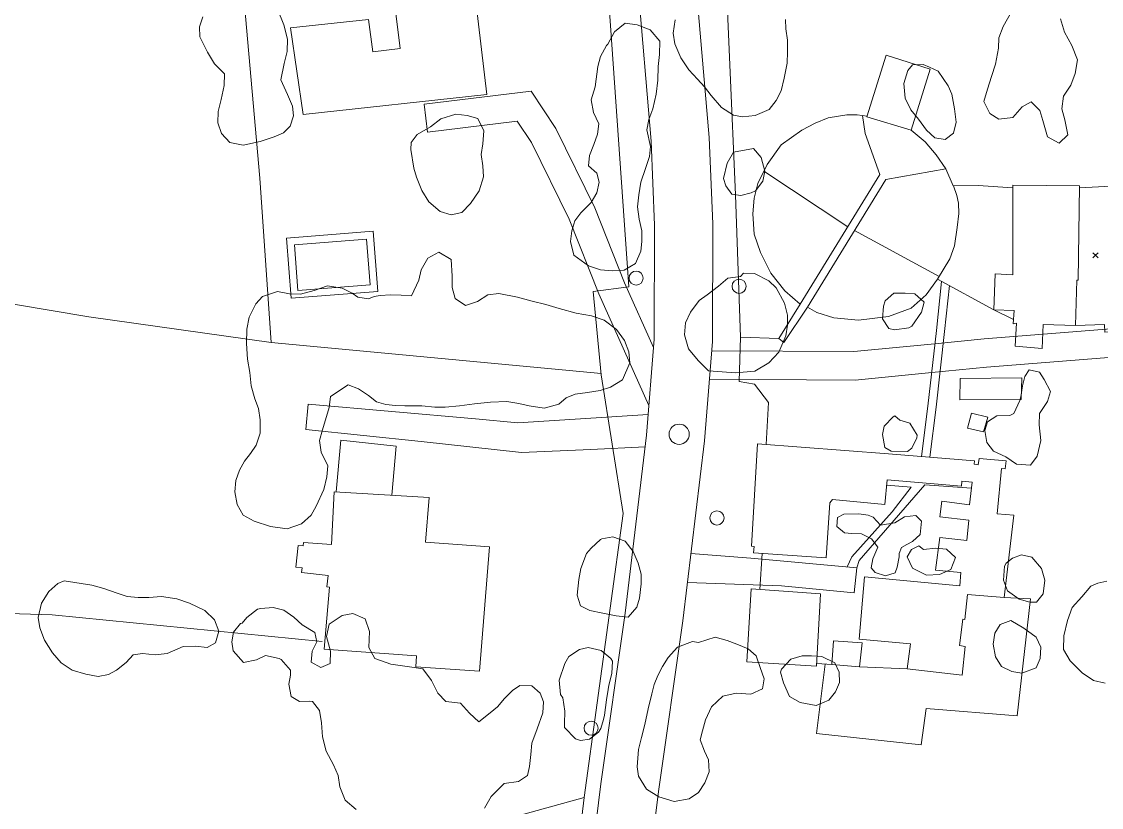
# Model space of a CAD drawing. Header units: metres. Extents: x 4652992 to 4879070, y 2074171 to 2309877.
# Drawn here: x 4654209.6 to 4654327.2, y 2309707.2 to 2309792.8 of the extents above; entities that cross this region are included whole.
import ezdxf

# ---------------------------------------------------------------- set-up
doc = ezdxf.new("R2010")
doc.units = ezdxf.units.M
doc.header["$MEASUREMENT"] = 0
doc.linetypes.add('DGN Style 2', pattern=[66.27138, 39.762828, -26.508552])
for name, color, linetype, lineweight in [('Level 16', 2, 'Continuous', 0), ('Level 18', 5, 'Continuous', 0), ('Level 27', 30, 'Continuous', 0), ('Level 30', 5, 'Continuous', 0), ('Level 31', 38, 'Continuous', 0), ('Level 35', 4, 'Continuous', 0), ('Level 37', 3, 'Continuous', 0), ('Level 40', 1, 'Continuous', 0), ('Level 45', 9, 'Continuous', 0), ('Level 49', 1, 'Continuous', 0), ('Level 53', 5, 'Continuous', 0), ('Level 54', 30, 'DGN Style 2', 0), ('Level 61', 4, 'Continuous', 0), ('Level 62', 4, 'Continuous', 0), ('Level 63', 3, 'Continuous', 0)]:
    doc.layers.add(name, color=color, linetype=linetype, lineweight=lineweight)

# ---------------------------------------------------------------- blocks, each defined once
blk = doc.blocks.new('AL_1')
at = {"layer": 'Level 45'}
blk.add_circle((0.000021, 0.000013, 0.00003), 1.100002, dxfattribs=at)
blk = doc.blocks.new('POSTE_1')
at = {"layer": 'Level 61'}
blk.add_circle((-0.000047, -0.000019, -0.000024), 0.770001, dxfattribs=at)
blk = doc.blocks.new('COTA_3')
at = {"layer": 'Level 63', "ltscale": 0.2}
for p, q in [((-1.408562, 1.419507, 0.00004), (-0.000105, -0.000015, 0.00004)), ((1.419417, 1.408442, 0.00004), (-0.000105, -0.000015, 0.00004)), ((-0.000105, -0.000015, 0.00004), (-1.419627, -1.408472, 0.00004)), ((-0.000105, -0.000015, 0.00004), (1.408352, -1.419537, 0.00004))]:
    blk.add_line(p, q, dxfattribs=at)

msp = doc.modelspace()

# ---------------------------------------------------------------- linework, layer by layer
at = {"layer": 'Level 16'}
msp.add_3dface([(4654247.169591, 2309769.140982, 1285.730992), (4654239.323612, 2309768.517251, 1285.549742), (4654239.719236, 2309763.540654, 1285.549742), (4654247.565214, 2309764.164384, 1285.730992)], dxfattribs=at)
at = {"layer": 'Level 18', "color": 30}
for points in [[(4654248.747179, 2309497.729801, 1298.58027), (4654252.312934, 2309526.993316, 1297.08027), (4654255.050921, 2309547.768896, 1295.94277), (4654257.359457, 2309568.335633, 1294.81777), (4654259.319268, 2309586.621324, 1293.89277), (4654261.781894, 2309606.542098, 1292.75527), (4654265.325626, 2309637.198273, 1291.60527), (4654267.609542, 2309660.285324, 1290.70527), (4654270.089372, 2309688.466353, 1289.43027), (4654272.70003, 2309709.765513, 1288.23027), (4654275.348258, 2309728.367687, 1287.29277), (4654277.679678, 2309747.772723, 1286.46777), (4654278.521674, 2309758.250958, 1286.03027), (4654278.554386, 2309770.668485, 1285.54277), (4654278.187018, 2309779.8066, 1285.19277), (4654276.687475, 2309797.35228, 1284.29277), (4654275.249677, 2309811.385713, 1283.71777), (4654273.154491, 2309831.596675, 1282.76777), (4654271.825015, 2309847.307548, 1282.13027), (4654270.002215, 2309862.103361, 1281.34277), (4654268.705356, 2309874.135443, 1280.724344)], [(4654253.873245, 2309496.913188, 1298.551457), (4654256.063503, 2309516.422888, 1297.572194), (4654257.668924, 2309519.313615, 1297.406283), (4654258.596485, 2309526.19646, 1297.070236), (4654261.338392, 2309547.001787, 1295.932736), (4654263.6555, 2309567.644887, 1294.807736), (4654265.611525, 2309585.895251, 1293.882736), (4654268.07092, 2309605.789889, 1292.745236), (4654271.623522, 2309636.5228, 1291.595236), (4654273.915954, 2309659.695935, 1290.695236), (4654276.389299, 2309687.80327, 1289.420236), (4654278.979289, 2309708.933804, 1288.220236), (4654281.628584, 2309727.543475, 1287.282736), (4654283.983136, 2309747.141043, 1286.457736), (4654284.854806, 2309757.988557, 1286.020236), (4654284.888522, 2309770.787409, 1285.532736), (4654284.509972, 2309780.20369, 1285.182736), (4654282.993728, 2309797.944774, 1284.282736), (4654281.550108, 2309812.035039, 1283.707736), (4654279.460695, 2309832.19031, 1282.757736), (4654278.126069, 2309847.962045, 1282.120236), (4654276.29438, 2309862.830002, 1281.332736), (4654275.088501, 2309874.017997, 1280.75613)]]:
    msp.add_polyline3d(points, dxfattribs=at)
at = {"layer": 'Level 27'}
msp.add_3dface([(4654247.894509, 2309769.991111, 1285.727953), (4654238.473483, 2309769.24217, 1285.546703), (4654238.994318, 2309762.690524, 1285.546703), (4654248.415344, 2309763.439466, 1285.727953)], dxfattribs=at)
at = {"layer": 'Level 30', "color": 1}
for points in [[(4654260.305321, 2309784.912554, 1287.293492), (4654240.273662, 2309782.707497, 1287.412242), (4654238.916168, 2309792.157703, 1287.449742), (4654247.413882, 2309793.06967, 1287.374742), (4654247.866207, 2309789.549564, 1287.299742), (4654250.85519, 2309789.927156, 1287.299742), (4654249.04315, 2309804.574399, 1287.330992), (4654251.386962, 2309804.820793, 1287.324742), (4654251.421857, 2309804.404535, 1287.324742), (4654257.891102, 2309805.168636, 1287.274742), (4654260.305321, 2309784.912554, 1287.293492)], [(4654324.400749, 2309759.732361, 1287.459324), (4654324.536014, 2309764.668594, 1286.996824), (4654324.709337, 2309764.653982, 1286.996824), (4654324.846606, 2309774.930276, 1287.415574), (4654317.581844, 2309775.022415, 1287.359324), (4654317.575416, 2309765.260126, 1287.253074), (4654315.65119, 2309765.351394, 1286.971824), (4654315.496698, 2309761.440839, 1287.015574), (4654317.729542, 2309761.344839, 1287.228074), (4654317.61851, 2309759.923358, 1287.228074), (4654317.976054, 2309759.994912, 1290.128074), (4654317.831788, 2309757.457575, 1290.134324), (4654320.785338, 2309757.236961, 1290.321824), (4654320.902187, 2309759.840465, 1288.003074), (4654324.400749, 2309759.732361, 1287.459324)], [(4654312.047808, 2309721.630522, 1291.149949), (4654306.08866, 2309722.297023, 1290.993699), (4654306.446195, 2309725.026937, 1290.087449), (4654300.848277, 2309725.5573, 1289.881199), (4654301.428243, 2309732.329837, 1289.862449), (4654311.790209, 2309731.364083, 1289.546824), (4654311.933476, 2309732.793751, 1289.178074), (4654309.148791, 2309733.061205, 1288.924949), (4654309.615318, 2309736.630505, 1288.762449), (4654312.561592, 2309736.292607, 1289.518699), (4654312.803837, 2309738.517523, 1288.662449), (4654309.614257, 2309738.887791, 1288.615574), (4654309.835081, 2309740.565825, 1288.618699), (4654312.872267, 2309740.175364, 1289.121824), (4654313.150393, 2309742.656581, 1288.946824), (4654312.04047, 2309742.77725, 1288.762449), (4654311.973853, 2309742.226224, 1288.768699), (4654303.879199, 2309742.902482, 1288.893699), (4654303.634655, 2309740.204726, 1289.087449), (4654297.929965, 2309740.758662, 1288.899949), (4654297.647948, 2309740.40252, 1288.993699), (4654297.252888, 2309734.392642, 1289.112449), (4654289.343572, 2309734.96239, 1289.424949), (4654289.413996, 2309735.644902, 1289.421824), (4654289.106326, 2309735.679081, 1289.424949), (4654289.763564, 2309746.834109, 1289.512449), (4654304.046114, 2309745.729549, 1289.349949), (4654313.416696, 2309744.977686, 1289.268699), (4654313.371656, 2309744.598269, 1289.268699), (4654313.789871, 2309744.535901, 1289.265574), (4654313.898635, 2309745.223592, 1289.259324), (4654316.841282, 2309744.989749, 1288.637449), (4654316.74876, 2309744.105352, 1288.637449), (4654316.340485, 2309744.150384, 1288.637449), (4654315.870209, 2309739.206395, 1288.968699), (4654317.700715, 2309739.049756, 1288.724949), (4654316.643465, 2309730.092109, 1288.724949), (4654312.646171, 2309730.417131, 1290.093699), (4654312.34672, 2309727.682408, 1290.571824), (4654312.136339, 2309727.721311, 1290.571824), (4654311.755064, 2309724.838187, 1290.921824), (4654312.396786, 2309724.762941, 1290.921824), (4654312.047808, 2309721.630522, 1291.149949)], [(4654260.576902, 2309735.603333, 1292.037074), (4654259.504597, 2309722.070093, 1291.718324), (4654252.557362, 2309722.533376, 1291.862074), (4654252.644749, 2309723.744879, 1291.774574), (4654242.563288, 2309724.448781, 1291.393324), (4654243.164892, 2309731.213408, 1292.162074), (4654242.877289, 2309731.23529, 1292.162074), (4654243.005884, 2309732.494869, 1290.455824), (4654240.1096, 2309732.807001, 1289.921449), (4654240.176967, 2309733.333208, 1289.821449), (4654239.491632, 2309733.405042, 1289.821449), (4654239.753321, 2309735.73948, 1289.790199), (4654240.294091, 2309735.704484, 1289.808949), (4654240.328147, 2309736.070293, 1289.808949), (4654243.369488, 2309735.868321, 1292.633949), (4654243.649413, 2309741.612889, 1292.215199), (4654254.012259, 2309740.989247, 1291.877699), (4654253.597301, 2309736.103623, 1292.340199), (4654260.576902, 2309735.603333, 1292.037074)]]:
    msp.add_polyline3d(points, dxfattribs=at)
for points in [[(4654301.668015, 2309782.455962, 1286.634324), (4654303.780066, 2309789.199741, 1286.428074), (4654308.594655, 2309787.645987, 1286.453074), (4654306.497002, 2309781.01695, 1286.465574)], [(4654296.619305, 2309730.479625, 1289.728074), (4654296.203977, 2309722.600832, 1289.753074), (4654288.593667, 2309723.081897, 1289.753074), (4654289.085324, 2309731.029629, 1289.778074)]]:
    msp.add_3dface(points, dxfattribs=at)
at = {"layer": 'Level 31'}
for points in [[(4654314.399076, 2309748.139151, 1288.228074), (4654312.636217, 2309748.536901, 1288.212449), (4654313.070079, 2309750.184337, 1288.228074), (4654314.844987, 2309749.746588, 1288.278074)], [(4654300.862018, 2309722.542272, 1289.574949), (4654297.864241, 2309722.776004, 1289.549949), (4654298.048688, 2309725.350669, 1289.424949), (4654301.174482, 2309725.157955, 1289.349949)]]:
    msp.add_3dface(points, dxfattribs=at)
at = {"layer": 'Level 35'}
for p, q in [((4654290.289204, 2309734.894272, 1288.61755), (4654290.011646, 2309730.962004, 1288.83005)), ((4654297.864241, 2309722.776004, 1289.4738), (4654296.220076, 2309722.90622, 1289.4738)), ((4654300.862018, 2309722.542272, 1289.68005), (4654306.08866, 2309722.297023, 1289.68005))]:
    msp.add_line(p, q, dxfattribs=at)
for points in [[(4654290.697903, 2309746.761851, 1289.501818), (4654290.980756, 2309751.348229, 1288.539318), (4654289.427079, 2309753.336473, 1288.276818), (4654287.789808, 2309753.606466, 1288.276818), (4654287.902137, 2309758.437081, 1288.001818), (4654292.098727, 2309758.293376, 1287.696824)], [(4654249.952942, 2309741.233539, 1290.615539), (4654250.421597, 2309746.561321, 1290.428039), (4654244.374316, 2309747.219254, 1290.453039), (4654243.867391, 2309741.599771, 1290.453039)]]:
    msp.add_polyline3d(points, dxfattribs=at)
msp.add_3dface([(4654318.490791, 2309751.676789, 1286.851796), (4654311.794275, 2309751.624085, 1286.239296), (4654311.84016, 2309753.949328, 1286.239296), (4654318.557599, 2309754.026279, 1286.801796)], dxfattribs=at)
at = {"layer": 'Level 37'}
for p, q in [((4654236.803484, 2309757.867796, 1287.230824), (4654272.729996, 2309754.480019, 1288.815539)), ((4654266.535948, 2309670.830234, 1293.289797), (4654270.873115, 2309708.286983, 1290.218323))]:
    msp.add_line(p, q, dxfattribs=at)
for points in [[(4654287.902137, 2309758.437081, 1288.001818), (4654287.378532, 2309773.960277, 1287.164318), (4654286.134196, 2309802.317365, 1286.339318), (4654282.436715, 2309833.105626, 1285.239318), (4654277.869067, 2309873.966836, 1282.842021)], [(4654258.944124, 2309704.993237, 1291.155824), (4654270.873115, 2309708.286983, 1290.218324), (4654275.122079, 2309739.25478, 1289.205824), (4654272.743812, 2309754.335285, 1288.818324), (4654271.875707, 2309763.429818, 1288.643324), (4654275.742862, 2309763.947633, 1288.643324), (4654272.329287, 2309812.620356, 1286.893324), (4654234.172994, 2309808.757491, 1284.655824), (4654232.819375, 2309807.028967, 1284.555824), (4654235.55806, 2309775.784275, 1286.880824), (4654236.803484, 2309757.867796, 1287.230824), (4654216.936162, 2309760.685543, 1283.630824), (4654200.27536, 2309763.455413, 1279.480824)], [(4654297.135479, 2309722.833721, 1289.163801), (4654296.207013, 2309715.252651, 1289.126301), (4654307.605869, 2309714.028473, 1289.388801), (4654308.1423, 2309717.989361, 1289.088801), (4654318.063101, 2309717.200755, 1289.126301), (4654319.503255, 2309729.922448, 1288.313801), (4654316.643465, 2309730.092109, 1288.301301)], [(4654192.810877, 2309728.796231, 1282.905824), (4654212.938201, 2309728.18958, 1286.405824), (4654242.35303, 2309725.275879, 1289.930824)]]:
    msp.add_polyline3d(points, dxfattribs=at)
at = {"layer": 'Level 40', "color": 3}
for points in [[(4654229.367511, 2309793.355415, 1287.017794), (4654228.975381, 2309792.271642, 1287.130294), (4654229.027149, 2309791.193021, 1287.192794), (4654229.874489, 2309789.526731, 1287.205294), (4654230.61218, 2309788.243549, 1287.205294), (4654231.697366, 2309787.167678, 1287.242794), (4654231.665164, 2309785.873715, 1287.455294), (4654231.340903, 2309784.358303, 1287.617794), (4654231.038144, 2309783.044569, 1287.805294), (4654230.992287, 2309781.81328, 1288.017794), (4654231.376673, 2309780.649814, 1288.242794), (4654232.309613, 2309779.671967, 1288.505294), (4654233.765019, 2309779.359913, 1288.680294), (4654235.583614, 2309779.783874, 1288.817794), (4654237.125028, 2309780.278538, 1288.880294), (4654238.153045, 2309780.72659, 1288.892794), (4654238.869946, 2309781.461165, 1288.892794), (4654239.213671, 2309782.586879, 1288.892794), (4654239.120122, 2309783.616969, 1288.805294), (4654238.590521, 2309784.906261, 1288.630294), (4654237.867709, 2309786.481596, 1288.392794), (4654238.206848, 2309788.289163, 1287.980294), (4654238.537325, 2309789.595826, 1287.705294), (4654238.576558, 2309790.91759, 1287.517794), (4654238.17974, 2309792.498556, 1287.355294), (4654237.492085, 2309794.212898, 1287.155294)], [(4654322.78785, 2309793.131854, 1286.107011), (4654323.221217, 2309791.67803, 1286.207011), (4654324.011051, 2309790.222755, 1286.394511), (4654324.625641, 2309788.662972, 1286.469511), (4654324.373996, 2309787.204923, 1286.569511), (4654323.899528, 2309785.923152, 1286.569511), (4654323.089964, 2309784.726922, 1286.569511), (4654322.915542, 2309783.338707, 1286.594511), (4654323.231232, 2309782.123865, 1286.657011), (4654323.558878, 2309780.488088, 1286.732011), (4654322.617963, 2309779.594029, 1286.719511), (4654321.363076, 2309780.272559, 1286.632011), (4654320.84053, 2309782.077484, 1286.582011), (4654320.517143, 2309783.145047, 1286.557011), (4654319.571145, 2309784.102909, 1286.407011), (4654318.596899, 2309783.545695, 1286.294511), (4654317.591864, 2309782.399365, 1286.507011), (4654316.060273, 2309782.223219, 1286.669511), (4654315.084632, 2309782.830463, 1286.682011), (4654314.433847, 2309784.130847, 1286.694511), (4654314.810866, 2309785.497193, 1286.682011), (4654315.243734, 2309786.849282, 1286.657011), (4654315.676602, 2309788.20137, 1286.582011), (4654316.027415, 2309789.932591, 1286.407011), (4654316.04682, 2309791.061891, 1286.407011), (4654316.542089, 2309792.308504, 1286.407011), (4654317.472766, 2309793.981245, 1286.407011)], [(4654272.088982, 2309785.741044, 1289.605294), (4654271.668482, 2309784.315095, 1289.692794), (4654271.904673, 2309782.928056, 1289.705294), (4654272.473204, 2309781.692133, 1289.717794), (4654272.337323, 2309780.576894, 1289.717794), (4654271.959453, 2309779.434917, 1289.705294), (4654271.484691, 2309778.258683, 1289.705294), (4654271.369401, 2309777.108708, 1289.742794), (4654272.285288, 2309776.314916, 1289.905294), (4654272.536977, 2309775.336707, 1289.967794), (4654272.27659, 2309774.194253, 1289.980294), (4654271.650189, 2309773.115661, 1289.992794), (4654270.519219, 2309772.018332, 1290.042794), (4654269.886761, 2309771.147677, 1290.117794), (4654269.550554, 2309770.054044, 1290.267794), (4654269.400624, 2309768.883419, 1290.405294), (4654269.760839, 2309767.40578, 1290.542794), (4654271.373147, 2309766.227982, 1290.755294), (4654272.677571, 2309765.80685, 1290.880294), (4654273.969396, 2309765.683776, 1290.942794), (4654275.248138, 2309765.740946, 1290.955294), (4654276.467526, 2309766.491396, 1290.880294), (4654277.067279, 2309767.812659, 1290.605294), (4654277.18911, 2309768.872513, 1290.442794), (4654277.166328, 2309770.057702, 1290.317794), (4654276.895015, 2309771.306276, 1290.180294), (4654276.707029, 2309772.651536, 1290.042794), (4654276.836852, 2309773.974712, 1289.917794), (4654277.063567, 2309775.332146, 1289.792794), (4654277.587984, 2309776.820045, 1289.655294), (4654278.015025, 2309778.155872, 1289.530294), (4654278.109242, 2309779.222769, 1289.530294), (4654277.722863, 2309781.060894, 1289.530294), (4654277.920997, 2309782.189741, 1289.617794), (4654278.36112, 2309783.345325, 1289.680294), (4654278.733899, 2309784.930867, 1289.830294), (4654278.912892, 2309786.447893, 1289.917794), (4654278.967379, 2309787.937705, 1289.955294), (4654279.097202, 2309789.260881, 1290.005294), (4654279.144664, 2309790.723, 1289.842794), (4654278.071563, 2309791.940185, 1289.680294), (4654276.65014, 2309792.47961, 1289.505294), (4654275.372365, 2309792.65807, 1289.380294), (4654274.193673, 2309791.720334, 1289.367794), (4654273.469414, 2309790.371856, 1289.567794), (4654273.316809, 2309790.233869, 1289.605294), (4654272.662311, 2309789.044506, 1289.667794), (4654272.381333, 2309787.936787, 1289.530294), (4654272.088982, 2309785.741044, 1289.605294)], [(4654292.83746, 2309793.084059, 1291.782011), (4654292.847063, 2309792.07141, 1291.782011), (4654293.036498, 2309790.834554, 1291.857011), (4654293.03802, 2309789.556564, 1291.932011), (4654292.991049, 2309788.320672, 1291.932011), (4654292.692014, 2309786.67378, 1291.932011), (4654292.345494, 2309785.306422, 1291.932011), (4654291.784792, 2309784.261179, 1291.932011), (4654291.029611, 2309783.265614, 1291.844511), (4654289.504086, 2309782.615381, 1291.544511), (4654288.133637, 2309782.460346, 1291.282011), (4654287.147095, 2309782.652922, 1291.157011), (4654285.850391, 2309783.489246, 1291.082011), (4654284.729474, 2309784.785766, 1290.944511), (4654283.989437, 2309785.717591, 1290.957011), (4654283.228183, 2309786.5657, 1290.969511), (4654282.272955, 2309787.582204, 1290.969511), (4654281.423299, 2309788.898569, 1290.944511), (4654280.776204, 2309790.430598, 1290.844511), (4654280.593336, 2309791.57664, 1290.769511), (4654280.815086, 2309793.035293, 1290.619511)], [(4654308.515931, 2309787.874607, 1287.582011), (4654309.464463, 2309787.425348, 1287.569511), (4654310.539574, 2309785.84816, 1287.544511), (4654310.923827, 2309784.921003, 1287.494511), (4654311.22867, 2309783.333032, 1287.494511), (4654311.395452, 2309781.898729, 1287.457011), (4654311.112156, 2309780.668078, 1287.457011), (4654310.199965, 2309779.982815, 1287.457011), (4654309.097579, 2309780.175205, 1287.457011), (4654308.185494, 2309781.00012, 1287.482011), (4654307.309855, 2309782.200691, 1287.494511), (4654306.48204, 2309783.241003, 1287.569511), (4654305.856456, 2309784.496231, 1287.607011), (4654305.704363, 2309786.104458, 1287.619511), (4654306.155098, 2309787.529289, 1287.594511), (4654306.636761, 2309788.14671, 1287.544511), (4654307.823419, 2309788.169718, 1287.382011), (4654308.515931, 2309787.874607, 1287.582011)], [(4654252.345734, 2309776.856283, 1287.880294), (4654252.63331, 2309775.895569, 1287.892794), (4654253.203219, 2309774.419168, 1287.917794), (4654253.961398, 2309773.22013, 1287.967794), (4654255.191526, 2309772.137375, 1288.017794), (4654256.39664, 2309771.770904, 1288.117794), (4654257.583329, 2309772.030297, 1288.192794), (4654258.509253, 2309773.006932, 1288.217794), (4654259.450603, 2309774.393744, 1288.217794), (4654259.927941, 2309775.928462, 1288.217794), (4654259.849304, 2309777.131688, 1288.192794), (4654259.659832, 2309778.363178, 1288.130294), (4654259.865324, 2309779.523529, 1288.067794), (4654259.960878, 2309780.948549, 1288.030294), (4654259.293315, 2309782.272377, 1287.930294), (4654258.143619, 2309782.624717, 1287.880294), (4654256.909898, 2309782.761848, 1287.880294), (4654255.278519, 2309782.260903, 1287.867794), (4654254.165672, 2309781.361513, 1287.830294), (4654252.68557, 2309780.526198, 1287.780294), (4654252.058303, 2309779.680458, 1287.742794), (4654252.006781, 2309778.894954, 1287.692794), (4654252.345734, 2309776.856283, 1287.880294)], [(4654289.321984, 2309779.001542, 1288.307011), (4654290.167773, 2309778.048982, 1288.344511), (4654290.582811, 2309776.557799, 1288.344511), (4654290.36386, 2309775.464085, 1288.357011), (4654289.564605, 2309774.400444, 1288.257011), (4654289.066107, 2309774.173852, 1288.232011), (4654287.938607, 2309773.901325, 1288.219511), (4654286.971775, 2309774.02996, 1288.194511), (4654286.31925, 2309774.93324, 1288.194511), (4654286.080862, 2309775.730915, 1288.194511), (4654286.482083, 2309777.426613, 1288.219511), (4654287.164382, 2309778.608504, 1288.232011), (4654289.321984, 2309779.001542, 1288.307011)], [(4654248.6791, 2309763.011862, 1290.430294), (4654249.784334, 2309763.083528, 1290.467794), (4654250.971908, 2309763.016381, 1290.492794), (4654252.076691, 2309762.970343, 1290.555294), (4654252.891225, 2309764.677235, 1290.217794), (4654253.144103, 2309765.790956, 1289.942794), (4654253.874044, 2309767.048138, 1289.467794), (4654255.043736, 2309767.721922, 1289.155294), (4654256.401201, 2309766.933997, 1289.030294), (4654256.525418, 2309765.105578, 1289.117794), (4654256.506889, 2309763.873197, 1289.330294), (4654256.847573, 2309762.66705, 1289.455294), (4654257.949653, 2309761.914784, 1289.492794), (4654259.263441, 2309762.345645, 1289.517794), (4654260.384951, 2309763.061168, 1289.580294), (4654261.594011, 2309763.194727, 1289.680294), (4654263.643656, 2309762.81942, 1289.830294), (4654265.209676, 2309762.39069, 1289.892794), (4654266.727514, 2309762.003699, 1289.892794), (4654268.176134, 2309761.575446, 1290.242794), (4654270.018125, 2309761.076354, 1290.517794), (4654271.674398, 2309760.771886, 1290.730294), (4654273.081397, 2309760.295335, 1290.917794), (4654274.410365, 2309759.279037, 1291.092794), (4654275.282855, 2309758.084574, 1291.155294), (4654275.768536, 2309756.870913, 1291.155294), (4654275.874419, 2309755.665721, 1291.167794), (4654275.08002, 2309753.806421, 1291.192794), (4654273.757869, 2309752.994779, 1291.192794), (4654272.644722, 2309752.660036, 1291.192794), (4654271.23502, 2309752.430359, 1291.192794), (4654269.894536, 2309752.241944, 1291.205294), (4654268.912363, 2309751.844353, 1291.205294), (4654268.122469, 2309751.162099, 1291.167794), (4654266.539271, 2309750.711563, 1291.080294), (4654264.896571, 2309750.95366, 1290.842794), (4654263.785677, 2309751.207441, 1290.780294), (4654262.460568, 2309751.427473, 1290.780294), (4654260.685543, 2309751.379304, 1290.717794), (4654258.958249, 2309751.171691, 1290.592794), (4654257.293162, 2309750.977672, 1290.530294), (4654255.759498, 2309750.83851, 1290.492794), (4654254.613095, 2309750.836251, 1290.492794), (4654253.204744, 2309750.959688, 1290.505294), (4654251.353939, 2309750.960294, 1290.542794), (4654250.338959, 2309751.012892, 1290.542794), (4654249.303394, 2309751.100192, 1290.542794), (4654248.26873, 2309751.422902, 1290.530294), (4654247.415023, 2309752.111843, 1290.492794), (4654246.305931, 2309752.836442, 1290.417794), (4654245.174902, 2309753.242631, 1290.280294), (4654243.27096, 2309751.990226, 1290.230294), (4654243.114447, 2309750.793026, 1290.330294), (4654242.380001, 2309748.358797, 1290.467794), (4654242.057905, 2309747.203814, 1290.567794), (4654242.260153, 2309745.915143, 1290.742794), (4654242.972721, 2309744.43745, 1290.955294), (4654242.843804, 2309743.233214, 1291.080294), (4654242.548405, 2309741.835786, 1291.167794), (4654241.712835, 2309740.045892, 1291.167794), (4654241.142816, 2309739.07194, 1291.167794), (4654240.110208, 2309738.127565, 1291.167794), (4654238.554158, 2309737.552288, 1291.167794), (4654236.738863, 2309737.808934, 1291.042794), (4654234.952517, 2309738.411659, 1290.930294), (4654233.739598, 2309739.074366, 1290.830294), (4654233.087884, 2309740.212539, 1290.767794), (4654232.823881, 2309741.60532, 1290.680294), (4654232.932212, 2309742.84426, 1290.605294), (4654233.3371, 2309743.978134, 1290.542794), (4654233.907119, 2309744.952086, 1290.467794), (4654234.559478, 2309745.787226, 1290.392794), (4654235.170668, 2309746.691771, 1290.280294), (4654235.617626, 2309747.991648, 1290.067794), (4654235.602447, 2309749.438808, 1289.917794), (4654235.420784, 2309750.692775, 1289.742794), (4654235.010432, 2309751.739956, 1289.592794), (4654234.629028, 2309753.133214, 1289.542794), (4654234.475864, 2309754.615555, 1289.542794), (4654234.225884, 2309756.06367, 1289.542794), (4654234.101217, 2309757.774383, 1289.542794), (4654234.141682, 2309759.325175, 1289.530294), (4654234.416047, 2309760.639602, 1289.517794), (4654235.132865, 2309762.07686, 1289.517794), (4654235.868016, 2309762.89089, 1289.542794), (4654237.499845, 2309763.417392, 1289.817794), (4654238.790346, 2309763.176728, 1290.230294), (4654239.984932, 2309763.137248, 1290.580294), (4654241.498911, 2309763.546523, 1291.005294), (4654242.944123, 2309764.03224, 1291.117794), (4654244.524617, 2309763.776549, 1290.942794), (4654245.620587, 2309763.232024, 1290.742794), (4654246.247406, 2309762.807115, 1290.755294), (4654247.406933, 2309762.629299, 1290.780294), (4654248.001846, 2309762.889987, 1290.767794), (4654248.6791, 2309763.011862, 1290.430294)], [(4654288.254229, 2309765.420317, 1289.582011), (4654289.456505, 2309765.408498, 1289.644511), (4654290.987026, 2309764.605564, 1289.932011), (4654291.785138, 2309763.812539, 1290.094511), (4654292.71772, 2309762.159909, 1290.419511), (4654293.029862, 2309760.842342, 1290.669511), (4654293.052874, 2309759.775355, 1290.832011), (4654292.840442, 2309758.591553, 1291.007011), (4654292.100371, 2309756.834883, 1291.169511), (4654291.010453, 2309755.668506, 1291.194511), (4654289.48633, 2309754.760227, 1291.182011), (4654287.377938, 2309754.56097, 1291.157011), (4654285.934209, 2309754.663834, 1291.157011), (4654284.435262, 2309754.780779, 1291.157011), (4654283.313892, 2309755.921514, 1291.119511), (4654282.248251, 2309757.16594, 1291.032011), (4654281.819664, 2309758.719528, 1290.869511), (4654281.91514, 2309760.021581, 1290.694511), (4654282.472942, 2309761.176267, 1290.457011), (4654283.418295, 2309762.467934, 1290.194511), (4654284.305364, 2309763.06705, 1290.094511), (4654285.518756, 2309764.025088, 1289.994511), (4654286.531344, 2309764.886953, 1289.869511), (4654287.927906, 2309765.061395, 1289.769511), (4654288.254229, 2309765.420317, 1289.582011)], [(4654305.853809, 2309763.245739, 1287.469511), (4654306.900321, 2309763.185876, 1287.532011), (4654307.935973, 2309762.27114, 1287.582011), (4654307.625877, 2309761.167264, 1287.582011), (4654306.592942, 2309759.656246, 1287.557011), (4654306.252432, 2309759.476917, 1287.557011), (4654304.691624, 2309759.2539, 1287.582011), (4654304.08229, 2309759.409291, 1287.569511), (4654303.373028, 2309760.44781, 1287.494511), (4654303.490332, 2309761.837443, 1287.432011), (4654303.666289, 2309762.413623, 1287.407011), (4654304.612874, 2309763.236887, 1287.357011), (4654305.853809, 2309763.245739, 1287.469511)], [(4654320.999011, 2309753.842413, 1289.157011), (4654321.696784, 2309752.545795, 1289.132011), (4654321.352979, 2309751.426379, 1289.132011), (4654320.469914, 2309750.150028, 1289.144511), (4654320.450028, 2309748.918596, 1289.207011), (4654320.62792, 2309747.195139, 1289.282011), (4654320.219013, 2309745.474069, 1289.419511), (4654319.503169, 2309744.508375, 1289.544511), (4654317.97807, 2309744.632194, 1289.607011), (4654316.822035, 2309745.397943, 1289.619511), (4654315.485858, 2309746.032971, 1289.619511), (4654314.758763, 2309746.983777, 1289.607011), (4654314.530429, 2309748.278485, 1289.544511), (4654314.804413, 2309749.239057, 1289.457011), (4654315.822476, 2309749.892185, 1289.407011), (4654317.265415, 2309749.907072, 1289.407011), (4654317.701396, 2309750.119776, 1289.394511), (4654318.357362, 2309751.542341, 1289.182011), (4654318.435384, 2309751.964059, 1289.144511), (4654318.648329, 2309753.146275, 1289.057011), (4654318.881233, 2309754.1762, 1288.944511), (4654319.354156, 2309754.879975, 1288.882011), (4654320.499015, 2309754.647005, 1288.807011), (4654320.999011, 2309753.842413, 1289.157011)], [(4654305.2888, 2309749.401417, 1289.769511), (4654306.379681, 2309749.064313, 1289.794511), (4654307.168864, 2309747.772022, 1290.019511), (4654307.126073, 2309747.488044, 1290.019511), (4654306.574674, 2309746.360609, 1290.019511), (4654306.095856, 2309745.981377, 1289.907011), (4654304.33983, 2309746.016242, 1289.782011), (4654303.650311, 2309746.427949, 1289.719511), (4654303.394111, 2309747.849753, 1289.632011), (4654303.564189, 2309748.750031, 1289.582011), (4654304.52995, 2309749.771823, 1289.519511), (4654304.730902, 2309749.868033, 1289.519511), (4654305.2888, 2309749.401417, 1289.769511)], [(4654302.363892, 2309738.823446, 1289.182011), (4654303.175824, 2309737.967687, 1289.182011), (4654304.739565, 2309738.217756, 1289.157011), (4654305.793614, 2309738.892661, 1289.157011), (4654307.031824, 2309739.019305, 1289.157011), (4654307.644429, 2309738.420786, 1289.194511), (4654307.478684, 2309736.959116, 1289.157011), (4654306.638586, 2309736.200173, 1289.157011), (4654306.049272, 2309735.849113, 1289.132011), (4654305.439375, 2309735.532789, 1289.119511), (4654305.187508, 2309734.889273, 1289.082011), (4654305.206465, 2309734.501086, 1289.019511), (4654304.980056, 2309733.379259, 1289.032011), (4654304.769896, 2309732.784087, 1289.057011), (4654303.71043, 2309732.434939, 1289.082011), (4654302.598966, 2309732.806779, 1289.082011), (4654302.165647, 2309733.300611, 1289.082011), (4654302.329225, 2309734.291013, 1289.082011), (4654302.888208, 2309735.563959, 1289.032011), (4654302.180272, 2309736.48167, 1288.957011), (4654301.096308, 2309737.023446, 1288.657011), (4654300.044269, 2309737.055475, 1288.513261), (4654299.255504, 2309737.138463, 1288.400761), (4654298.410552, 2309737.811357, 1288.275761), (4654298.487724, 2309738.810026, 1288.213261), (4654299.16419, 2309739.154143, 1288.257011), (4654300.811923, 2309739.206409, 1288.469511), (4654301.8149, 2309739.0393, 1288.638261), (4654302.363892, 2309738.823446, 1289.182011)], [(4654270.510969, 2309733.248328, 1290.980294), (4654270.292404, 2309732.040586, 1290.892794), (4654270.12, 2309730.321578, 1290.805294), (4654270.50824, 2309729.194246, 1290.805294), (4654271.519204, 2309728.672149, 1290.880294), (4654272.937677, 2309728.369403, 1290.892794), (4654274.390692, 2309728.087235, 1290.905294), (4654275.671951, 2309727.936988, 1290.942794), (4654276.627529, 2309729.045043, 1290.930294), (4654276.934757, 2309730.024511, 1290.880294), (4654277.092674, 2309731.570916, 1290.817794), (4654277.096978, 2309732.627587, 1290.767794), (4654276.784828, 2309733.823675, 1290.717794), (4654276.224832, 2309735.082929, 1290.680294), (4654275.340421, 2309736.219185, 1290.680294), (4654273.998516, 2309736.708095, 1290.667794), (4654272.825977, 2309736.478044, 1290.630294), (4654272.660268, 2309736.402747, 1290.617794), (4654271.657095, 2309735.453735, 1290.530294), (4654271.158532, 2309734.87562, 1290.480294), (4654270.510969, 2309733.248328, 1290.980294)], [(4654307.848226, 2309735.317136, 1289.450761), (4654309.184946, 2309735.478196, 1289.844511), (4654310.371484, 2309735.338091, 1290.144511), (4654311.322747, 2309734.446237, 1290.225761), (4654310.811508, 2309733.130214, 1290.088261), (4654309.597656, 2309732.58363, 1289.763261), (4654308.167924, 2309732.520072, 1289.382011), (4654306.669235, 2309733.285811, 1289.038261), (4654306.086419, 2309734.526504, 1288.807011), (4654306.536435, 2309735.312066, 1288.813261), (4654307.341149, 2309735.697286, 1289.032011), (4654307.848226, 2309735.317136, 1289.450761)], [(4654319.646883, 2309734.461972, 1289.532011), (4654320.717856, 2309733.24686, 1289.744511), (4654321.07059, 2309731.97932, 1289.819511), (4654320.869984, 2309730.499554, 1289.857011), (4654320.16118, 2309729.561506, 1289.894511), (4654319.42944, 2309729.571401, 1289.882011), (4654318.278123, 2309729.894339, 1289.832011), (4654317.012348, 2309730.805825, 1289.732011), (4654316.576293, 2309731.976843, 1289.657011), (4654316.66658, 2309733.484732, 1289.594511), (4654316.840842, 2309733.823035, 1289.557011), (4654317.540864, 2309734.380595, 1289.494511), (4654318.509065, 2309734.722588, 1289.457011), (4654319.646883, 2309734.461972, 1289.532011)], [(4654217.262765, 2309731.416677, 1289.855294), (4654218.554431, 2309731.058108, 1290.042794), (4654220.018502, 2309730.56721, 1290.230294), (4654221.130371, 2309730.195517, 1290.480294), (4654222.305281, 2309730.072967, 1290.730294), (4654223.480579, 2309730.068187, 1290.955294), (4654224.863692, 2309730.187263, 1290.942794), (4654226.508335, 2309729.94503, 1290.805294), (4654227.917143, 2309729.468213, 1290.792794), (4654229.566854, 2309728.66481, 1290.542794), (4654230.607515, 2309727.662979, 1290.442794), (4654231.087384, 2309726.420956, 1290.367794), (4654230.73754, 2309725.154596, 1290.317794), (4654229.81638, 2309724.652614, 1290.217794), (4654228.551571, 2309724.768602, 1290.155294), (4654227.196476, 2309724.760257, 1290.092794), (4654225.472459, 2309723.991357, 1290.017794), (4654224.165235, 2309723.823479, 1289.967794), (4654222.789901, 2309723.967627, 1289.917794), (4654221.752373, 2309723.819435, 1289.880294), (4654220.989221, 2309723.011989, 1289.867794), (4654219.949369, 2309722.157174, 1289.805294), (4654219.062844, 2309721.675835, 1289.805294), (4654217.949039, 2309721.458675, 1289.692794), (4654216.601724, 2309721.713554, 1289.555294), (4654215.130648, 2309722.176769, 1289.430294), (4654213.91642, 2309722.957618, 1289.317794), (4654212.986671, 2309724.049059, 1289.217794), (4654212.106342, 2309725.45205, 1289.130294), (4654211.592225, 2309726.791201, 1289.080294), (4654211.402291, 2309727.900417, 1289.067794), (4654211.79455, 2309729.450643, 1289.030294), (4654212.593886, 2309730.749814, 1289.067794), (4654213.550844, 2309731.62575, 1289.130294), (4654214.236171, 2309731.893146, 1289.180294), (4654217.262765, 2309731.416677, 1289.855294)], [(4654327.642755, 2309720.765202, 1289.932011), (4654326.359997, 2309721.033326, 1290.094511), (4654325.135302, 2309721.875458, 1290.182011), (4654323.823148, 2309723.181493, 1290.219511), (4654323.083715, 2309724.42985, 1290.232011), (4654323.132341, 2309725.889478, 1290.207011), (4654323.534209, 2309727.582903, 1290.094511), (4654324.038195, 2309728.985331, 1289.969511), (4654325.10024, 2309730.157175, 1289.844511), (4654326.072504, 2309731.322465, 1289.757011), (4654326.826525, 2309731.630736, 1289.744511), (4654327.828766, 2309731.87573, 1289.732011)], [(4654246.051636, 2309706.980948, 1294.430294), (4654244.856816, 2309708.015184, 1294.305294), (4654244.259284, 2309709.451881, 1294.155294), (4654244.106201, 2309710.687758, 1294.030294), (4654243.582994, 2309711.842789, 1293.917794), (4654242.793872, 2309713.328303, 1293.817794), (4654242.374874, 2309714.894661, 1293.655294), (4654242.270841, 2309716.439152, 1293.317794), (4654242.05649, 2309717.778215, 1292.717794), (4654241.286115, 2309718.762688, 1292.292794), (4654240.971149, 2309718.784557, 1292.192794), (4654239.882038, 2309718.740948, 1291.930294), (4654238.973136, 2309719.293645, 1291.842794), (4654238.731415, 2309720.639683, 1291.680294), (4654238.892459, 2309721.620368, 1291.617794), (4654238.914977, 2309722.169279, 1291.567794), (4654237.89869, 2309723.333177, 1291.355294), (4654237.666254, 2309723.450785, 1291.280294), (4654236.174377, 2309723.772528, 1290.967794), (4654235.206964, 2309723.289223, 1290.955294), (4654233.767731, 2309723.013712, 1291.117794), (4654232.655859, 2309724.26035, 1291.230294), (4654232.529308, 2309725.25593, 1291.230294), (4654232.704247, 2309726.291459, 1291.230294), (4654233.467851, 2309727.235382, 1291.342794), (4654233.625543, 2309727.282779, 1291.417794), (4654234.161983, 2309727.905087, 1291.817794), (4654235.295293, 2309728.813194, 1291.955294), (4654235.665417, 2309728.894039, 1291.980294), (4654237.001278, 2309728.991544, 1292.680294)], [(4654237.001278, 2309728.991544, 1292.680294), (4654238.185137, 2309728.719092, 1292.542794), (4654239.271316, 2309727.946073, 1292.392794), (4654240.165485, 2309727.105209, 1292.330294), (4654241.559682, 2309726.2829, 1292.230294), (4654241.768343, 2309725.266398, 1292.142794), (4654241.271491, 2309724.225315, 1292.055294), (4654241.143926, 2309723.031755, 1292.280294), (4654242.223996, 2309722.464636, 1292.767794), (4654243.239202, 2309722.906572, 1293.355294), (4654243.257706, 2309724.244688, 1293.630294), (4654242.811338, 2309725.818021, 1293.855294), (4654243.131331, 2309727.196086, 1294.130294), (4654244.531813, 2309728.123694, 1294.705294), (4654245.689978, 2309728.324861, 1294.705294), (4654247.030273, 2309727.749821, 1294.630294), (4654247.525272, 2309726.368441, 1294.417794), (4654247.436876, 2309724.639445, 1294.455294), (4654248.089986, 2309723.422123, 1294.842794), (4654249.827356, 2309722.804294, 1294.880294), (4654252.134225, 2309722.479237, 1294.780294), (4654253.318504, 2309722.323446, 1294.692794), (4654254.245314, 2309721.036386, 1294.755294), (4654254.945798, 2309719.661033, 1294.867794), (4654255.819125, 2309718.737904, 1295.442794), (4654257.407426, 2309718.566744, 1295.842794), (4654258.382867, 2309717.471637, 1295.955294), (4654259.399992, 2309716.54106, 1296.142794), (4654260.636254, 2309717.510511, 1295.642794), (4654261.446813, 2309718.179742, 1294.980294), (4654262.23084, 2309719.08927, 1294.555294), (4654263.09003, 2309719.950453, 1294.142794), (4654263.90017, 2309720.503023, 1293.892794), (4654265.173925, 2309720.470394, 1293.592794), (4654266.102412, 2309719.649978, 1293.455294), (4654266.475712, 2309718.708294, 1293.380294), (4654266.375517, 2309717.507761, 1293.417794), (4654265.787094, 2309715.76021, 1293.642794), (4654265.192562, 2309714.218561, 1293.892794), (4654265.078473, 2309712.963183, 1293.992794), (4654264.950489, 2309711.652962, 1294.105294), (4654264.734705, 2309710.686224, 1294.242794), (4654263.752978, 2309710.031414, 1294.480294), (4654262.183843, 2309709.818194, 1294.630294), (4654260.747367, 2309708.403493, 1294.592794), (4654260.016823, 2309707.130035, 1294.392794)], [(4654318.794088, 2309726.730437, 1291.294511), (4654320.107983, 2309725.777244, 1291.444511), (4654320.647897, 2309724.668071, 1291.444511), (4654320.565812, 2309723.423055, 1291.444511), (4654320.105227, 2309722.42173, 1291.307011), (4654318.576646, 2309721.839865, 1291.169511), (4654317.479907, 2309722.031128, 1291.082011), (4654316.35029, 2309722.554618, 1291.007011), (4654315.678936, 2309723.608977, 1290.957011), (4654315.444142, 2309724.993653, 1290.894511), (4654315.636547, 2309726.210546, 1290.869511), (4654316.200411, 2309727.156102, 1290.844511), (4654317.362253, 2309727.566493, 1290.844511), (4654318.794088, 2309726.730437, 1291.294511)], [(4654285.141936, 2309725.750147, 1291.482011), (4654286.455729, 2309725.385984, 1291.382011), (4654287.500859, 2309725.002213, 1291.269511), (4654288.745108, 2309724.479625, 1291.132011), (4654289.63714, 2309723.723855, 1290.957011), (4654290.044871, 2309722.445625, 1290.919511), (4654290.494128, 2309721.215529, 1291.119511), (4654290.303498, 2309720.119142, 1291.207011), (4654289.047728, 2309719.558417, 1291.344511), (4654287.429746, 2309719.647801, 1291.407011), (4654286.002876, 2309719.336185, 1291.544511), (4654284.772113, 2309718.181925, 1291.732011), (4654284.111693, 2309716.735528, 1291.832011), (4654283.782978, 2309715.556899, 1291.832011), (4654283.530812, 2309714.564268, 1291.832011), (4654284.014591, 2309713.354733, 1292.019511), (4654284.416822, 2309712.400844, 1292.082011), (4654284.493852, 2309711.089456, 1292.219511), (4654284.041062, 2309709.88373, 1292.332011), (4654283.334119, 2309708.830845, 1292.444511), (4654282.339506, 2309708.14485, 1292.569511), (4654280.685497, 2309707.86176, 1292.694511), (4654279.020993, 2309708.344655, 1292.757011), (4654277.68169, 2309709.185048, 1292.769511), (4654276.813181, 2309710.61006, 1292.732011), (4654276.659101, 2309711.618143, 1292.682011), (4654276.791206, 2309713.522113, 1292.494511), (4654277.120422, 2309714.818048, 1292.382011), (4654277.484662, 2309716.251848, 1292.269511), (4654277.85691, 2309717.947829, 1292.157011), (4654278.242666, 2309719.581653, 1292.057011), (4654278.501836, 2309720.601857, 1291.982011), (4654278.926107, 2309721.579987, 1291.857011), (4654279.412415, 2309722.571665, 1291.732011), (4654280.043311, 2309723.555855, 1291.607011), (4654281.060443, 2309724.676482, 1291.457011), (4654282.681436, 2309725.290926, 1291.419511), (4654283.328327, 2309725.18479, 1291.407011), (4654285.141936, 2309725.750147, 1291.482011)], [(4654268.183118, 2309721.059631, 1291.155294), (4654268.314663, 2309719.498212, 1291.155294), (4654268.575155, 2309719.138011, 1291.155294), (4654268.769272, 2309717.707561, 1291.292794), (4654268.736019, 2309716.305663, 1291.455294), (4654268.755133, 2309715.918817, 1291.542794), (4654269.963326, 2309714.670722, 1291.692794), (4654270.479684, 2309714.509771, 1291.730294), (4654271.486756, 2309714.664528, 1291.755294), (4654272.43411, 2309715.392772, 1291.755294), (4654272.711466, 2309715.792226, 1291.755294), (4654272.991201, 2309716.778728, 1291.705294), (4654273.11029, 2309717.24789, 1291.730294), (4654273.330781, 2309718.925291, 1291.580294), (4654273.50081, 2309720.057277, 1291.580294), (4654273.592353, 2309720.533458, 1291.592794), (4654273.914595, 2309721.802957, 1291.580294), (4654273.988927, 2309723.135623, 1291.542794), (4654273.797061, 2309723.419572, 1291.555294), (4654272.732172, 2309724.307943, 1291.617794), (4654271.320351, 2309724.638292, 1291.630294), (4654270.38891, 2309724.434882, 1291.617794), (4654269.227723, 2309723.672974, 1291.567794), (4654268.769656, 2309722.908207, 1291.530294), (4654268.183118, 2309721.059631, 1291.155294)], [(4654293.261284, 2309719.30667, 1290.294511), (4654294.415476, 2309718.66024, 1290.332011), (4654296.170037, 2309718.301186, 1290.294511), (4654297.549883, 2309718.889008, 1290.219511), (4654298.249319, 2309719.797015, 1290.182011), (4654298.687599, 2309720.830291, 1290.132011), (4654298.678608, 2309721.948191, 1290.107011), (4654298.200831, 2309722.95069, 1290.169511), (4654296.771472, 2309723.667242, 1290.294511), (4654295.642287, 2309723.720137, 1290.382011), (4654294.623168, 2309723.744982, 1290.407011), (4654293.416431, 2309723.377268, 1290.432011), (4654292.399298, 2309722.256641, 1290.382011), (4654292.287726, 2309721.932776, 1290.369511), (4654292.613409, 2309720.792888, 1290.294511), (4654293.261284, 2309719.30667, 1290.294511)]]:
    msp.add_polyline3d(points, dxfattribs=at)
at = {"layer": 'Level 49'}
for p, q in [((4654299.611746, 2309770.493705, 1287.047133), (4654290.467589, 2309776.53725, 1286.857692)), ((4654309.554194, 2309765.057325, 1286.642864), (4654300.329511, 2309770.063494, 1287.076202)), ((4654315.496698, 2309761.440839, 1287.015573), (4654317.655059, 2309760.391269, 1287.228073))]:
    msp.add_line(p, q, dxfattribs=at)
for points in [[(4654315.496698, 2309761.440839, 1287.015574), (4654309.384014, 2309764.778047, 1286.646824), (4654308.135883, 2309763.066006, 1286.809324), (4654306.499946, 2309761.630701, 1286.946824), (4654304.029063, 2309760.689896, 1287.103074), (4654300.779029, 2309760.288644, 1287.296824), (4654298.067054, 2309760.550455, 1287.409324), (4654296.235496, 2309761.136087, 1287.428074), (4654295.220391, 2309761.73581, 1287.428074), (4654292.645738, 2309757.887122, 1287.696824), (4654292.098727, 2309758.293376, 1287.696824), (4654294.412384, 2309762.045602, 1287.521824), (4654292.762103, 2309763.518661, 1287.384324), (4654291.21117, 2309765.440623, 1287.359324), (4654290.078541, 2309767.67087, 1287.290574), (4654289.410467, 2309769.693729, 1287.246824), (4654289.260846, 2309771.895594, 1287.140574), (4654289.39724, 2309773.594744, 1287.040574), (4654289.80415, 2309775.195269, 1286.921824), (4654290.838653, 2309777.287826, 1286.821824), (4654292.338807, 2309779.409835, 1286.815574), (4654294.604233, 2309780.995831, 1286.815574), (4654296.059989, 2309781.780549, 1286.896824), (4654297.480088, 2309782.36688, 1286.846824), (4654299.482581, 2309782.686134, 1286.865574), (4654300.635956, 2309782.688406, 1286.834324), (4654301.697194, 2309782.549131, 1286.728074)], [(4654301.211655, 2309782.612853, 1286.734324), (4654301.494365, 2309780.643806, 1286.696824), (4654303.106461, 2309776.172039, 1286.728074), (4654294.412384, 2309762.045602, 1287.521824)], [(4654295.220391, 2309761.73581, 1287.428074), (4654303.750797, 2309775.640069, 1286.840574), (4654310.297686, 2309776.801132, 1286.521824), (4654309.234708, 2309778.31708, 1286.528074), (4654308.042727, 2309779.732546, 1286.515574), (4654306.497002, 2309781.01695, 1286.465574)], [(4654310.297686, 2309776.801132, 1286.521824), (4654311.095194, 2309774.936936, 1286.453074), (4654313.813135, 2309774.985118, 1286.615574), (4654317.581648, 2309774.723717, 1286.553074)], [(4654309.384014, 2309764.778047, 1286.646824), (4654310.727359, 2309766.982584, 1286.615574), (4654311.209661, 2309768.414513, 1286.596824), (4654311.534839, 2309770.390012, 1286.503074), (4654311.715569, 2309771.913657, 1286.409324), (4654311.65505, 2309773.069369, 1286.346824), (4654311.481912, 2309773.89839, 1286.303074), (4654311.108187, 2309774.937166, 1286.45385)]]:
    msp.add_polyline3d(points, dxfattribs=at)
at = {"layer": 'Level 53', "color": 212}
for points in [[(4654278.448413, 2309757.339256, 1286.068336), (4654275.288905, 2309764.372678, 1286.312772), (4654272.048728, 2309772.550575, 1286.200272), (4654267.80071, 2309781.19076, 1285.787772), (4654265.106496, 2309785.248468, 1285.637772), (4654253.462386, 2309783.8327, 1285.075272), (4654253.831112, 2309780.800086, 1285.070756)], [(4654277.938558, 2309750.99436, 1286.333256), (4654272.473637, 2309763.184595, 1286.308256), (4654269.25346, 2309771.312015, 1286.195756), (4654265.146379, 2309779.665544, 1285.783256), (4654263.604096, 2309781.988349, 1285.633256), (4654253.831112, 2309780.800086, 1285.070756)], [(4654284.77268, 2309756.96654, 1286.061456), (4654300.260592, 2309756.879532, 1285.916783), (4654309.092382, 2309757.718334, 1285.575761), (4654314.442195, 2309758.265512, 1285.379077), (4654328.680368, 2309759.405288, 1284.854077)], [(4654284.524476, 2309753.877764, 1286.186032), (4654300.402032, 2309753.771377, 1285.973532), (4654308.745266, 2309754.588691, 1285.760826), (4654314.716813, 2309755.170418, 1285.435826), (4654328.95986, 2309756.310585, 1284.910826)], [(4654277.525804, 2309746.49199, 1286.52222), (4654271.61395, 2309746.223957, 1286.84722), (4654264.057563, 2309745.872207, 1287.28472), (4654253.121985, 2309747.091982, 1287.20972), (4654240.58417, 2309748.394772, 1286.92222), (4654240.810308, 2309751.14778, 1286.92222), (4654259.056498, 2309749.543593, 1287.14722), (4654263.675252, 2309749.135359, 1287.13472), (4654277.860465, 2309750.022536, 1286.373833)], [(4654282.128561, 2309731.704921, 1287.107551), (4654292.372315, 2309731.365141, 1287.345051), (4654300.296568, 2309730.584153, 1287.170051), (4654300.578904, 2309733.314589, 1287.145051), (4654289.044786, 2309734.366778, 1287.120051), (4654282.508735, 2309734.869213, 1286.974344)]]:
    msp.add_polyline3d(points, dxfattribs=at)
at = {"layer": 'Level 54', "linetype": 'Continuous'}
for points in [[(4654309.824052, 2309764.537809, 1284.76454), (4654309.25307, 2309759.167117, 1285.49009), (4654308.338693, 2309750.922975, 1285.97759), (4654307.63325, 2309745.44173, 1286.317764)], [(4654310.684805, 2309764.067883, 1284.805842), (4654310.153387, 2309759.069331, 1285.480842), (4654309.237907, 2309750.815251, 1285.968342), (4654308.536996, 2309745.369216, 1286.305842)], [(4654299.525638, 2309733.410672, 1287.142768), (4654300.037088, 2309734.52181, 1287.132551), (4654304.454842, 2309739.436472, 1286.599018), (4654306.52214, 2309742.106605, 1286.517768), (4654303.827281, 2309742.329739, 1286.517768)], [(4654313.076103, 2309741.99382, 1286.517768), (4654307.981932, 2309742.345009, 1286.517768), (4654300.834785, 2309734.10191, 1287.030268), (4654300.578904, 2309733.314589, 1287.145051)]]:
    msp.add_polyline3d(points, dxfattribs=at)
at = {"layer": 'Level 62'}
msp.add_polyline3d([(4654324.843855, 2309774.724323, 1284.487092), (4654328.977416, 2309774.944385, 1284.412092), (4654328.97534, 2309774.52881, 1284.412092), (4654329.288832, 2309774.538011, 1284.412092), (4654329.57373, 2309759.071822, 1285.055842), (4654327.602465, 2309759.01001, 1285.055842), (4654327.578795, 2309759.848103, 1285.055842), (4654324.400749, 2309759.732361, 1285.055842)], dxfattribs=at)

# ---------------------------------------------------------------- block references
at = {"layer": 'Level 45'}
msp.add_blockref('AL_1', (4654281.23185, 2309747.87235, 1286.72645), dxfattribs=at)
at = {"layer": 'Level 61'}
for p in [(4654276.54755, 2309764.88605, 1285.86835), (4654287.76735, 2309763.99865, 1286.27145), (4654285.35265, 2309738.75175, 1286.94335), (4654271.64405, 2309715.84195, 1288.51835)]:
    msp.add_blockref('POSTE_1', p, dxfattribs=at)
at = {"layer": 'Level 63', "ltscale": 0.2, "xscale": 0.2, "yscale": 0.2, "zscale": 0.2}
msp.add_blockref('COTA_3', (4654326.58415, 2309767.37485, 1284.74335), dxfattribs=at)

doc.saveas('drawing.dxf')
